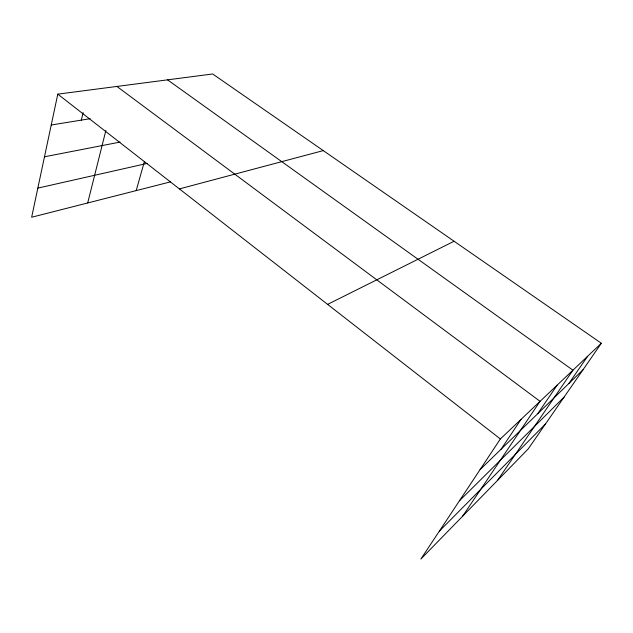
<?xml version="1.0" encoding="UTF-8"?>
<svg xmlns="http://www.w3.org/2000/svg" width="633" height="633" viewBox="0 0 633 633"><rect width="100%" height="100%" fill="white"/><g stroke="black" fill="none" stroke-linecap="round" stroke-linejoin="round"><path stroke-width="0.95" d="M601.35 343.268L500.355 438.97L420.89 559.026L528.215 448.924L601.35 343.268L212.656 73.974L57.785 94.143L31.65 217.238L170.514 181.861M81.356 120.12L83.097 112.627M87.702 202.956L105.846 130.564M136.182 190.604L144.459 161.383M501.059 449.264L521.046 419.363M462.541 516.299L540.068 401.338L116.907 86.444M537.773 413.658L557.119 385.18M497.546 480.384L572.936 370.194L167.547 79.845M568.94 383.424L587.638 356.26M439.342 531.15L545.48 423.975M459.431 500.798L564.082 397.105M480.067 469.623L582.977 369.807M327.609 304.378L454.09 241.244M179.408 188.895L323.265 150.607M37.838 188.112L147.418 163.361M44.484 156.786L120.025 142.093M51.233 125.002L90.123 118.695M57.785 94.143L500.355 438.97"/></g></svg>
